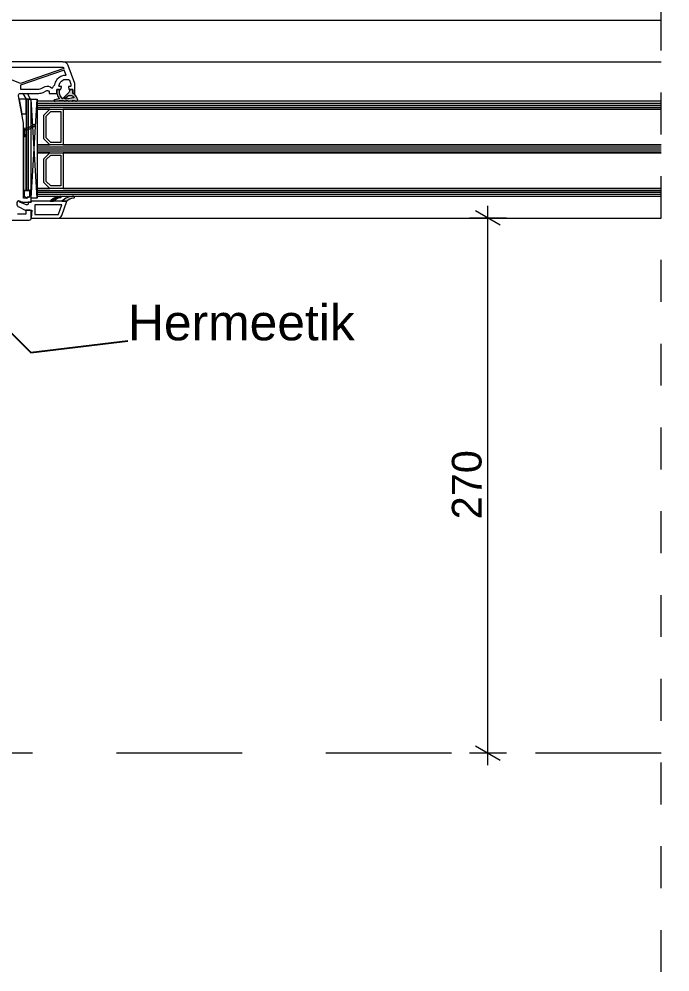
# Model space of a CAD drawing. Header units: millimetres. Extents: x 1959 to 4564, y -1095 to 178.
# Drawn here: x 2931.7 to 3260.5, y -821.3 to -339.7 of the extents above; entities that cross this region are included whole.
import ezdxf

# ---------------------------------------------------------------- set-up
doc = ezdxf.new("R2010")
doc.units = ezdxf.units.MM
doc.header["$MEASUREMENT"] = 0
doc.linetypes.add('Dashed', pattern=[42.333333333324, 21.166666666662, -21.166666666662])
doc.linetypes.add('Long Dashed', pattern=[105.833330154419, 63.49999904632571, -42.3333311080933])
for name, color, linetype, lineweight in [('0_Pen_No__1', 7, 'Continuous', 13), ('2D Drafting - General_Pen_No__1', 7, 'Continuous', 13), ('ACCESSORIES_Pen_No__1', 7, 'Continuous', 13), ('Annotation - Label_Pen_No__2', 8, 'Continuous', 15), ('ASSEMBLY_Pen_No__1', 7, 'Continuous', 13), ('Dimensioning - General_Pen_No__1', 7, 'Continuous', 13), ('GASKET_INSIDE_Pen_No__1', 7, 'Continuous', 13), ('GASKET_OUTSIDE_Pen_No__1', 7, 'Continuous', 13), ('GLAS_G2_Pen_No__1', 7, 'Continuous', 13), ('GLASABSTANDSHALTER_Pen_No__1', 7, 'Continuous', 13), ('GLASDISTANCER_INSIDE_Pen_No__1', 7, 'Continuous', 13), ('HATCH_GLAS_Pen_No__1', 7, 'Continuous', 13), ('HATCH_STEEL_Pen_No__1', 7, 'Continuous', 13), ('PVC_INSIDE_Pen_No__1', 7, 'Continuous', 13), ('PVC_OUTSIDE_Pen_No__1', 7, 'Continuous', 13), ('PVC_OUTSIDE_Pen_No__141', 7, 'Continuous', 20), ('Structural - Bearing_Pen_No__1', 7, 'Continuous', 13)]:
    doc.layers.add(name, color=color, linetype=linetype, lineweight=lineweight)
doc.layers.add('Dimensioning - General', color=7, linetype='Continuous')
doc.styles.add('GENERATED_STYLE_1', font='')
doc.styles.get('GENERATED_STYLE_1').set_extended_font_data('Arial')
doc.dimstyles.new('GENERATED_STYLE__2', dxfattribs={"dimtxt": 15, "dimasz": 9.500000000000002, "dimexe": 0.18, "dimexo": 0.0625, "dimgap": 0, "dimtad": 1, "dimdec": 0, "dimzin": 0, "dimdsep": 46, "dimtxsty": 'GENERATED_STYLE_1', "dimblk": 'ARROWHEAD_2', "dimblk1": 'ARROWHEAD_2', "dimblk2": 'ARROWHEAD_2', "dimcen": 0.09, "dimse1": 1, "dimse2": 1, "dimclrd": 7, "dimclre": 7, "dimclrt": 7, "dimadec": 0, "dimazin": 0, "dimtfac": 1, "dimtdec": 4, "dimtmove": 0, "dimatfit": 3, "dimfxl": 0, "dimtolj": 1, "dimtzin": 0, "dimarcsym": 0})
doc.dimstyles.new('GENERATED_STYLE__4', dxfattribs={"dimtxt": 0.18, "dimasz": 7.6, "dimexe": 0.18, "dimexo": 0.0625, "dimgap": 0, "dimtad": 0, "dimtih": 1, "dimtoh": 1, "dimdec": 4, "dimzin": 0, "dimdsep": 46, "dimcen": 0.09, "dimadec": 0, "dimazin": 0, "dimtfac": 1, "dimtdec": 4, "dimtmove": 0, "dimatfit": 3, "dimldrblk": 'ARROWHEAD_14', "dimfxl": 0, "dimtolj": 1, "dimtzin": 0, "dimarcsym": 0})

# ---------------------------------------------------------------- blocks, each defined once
blk = doc.blocks.new('*D24')
at = {"layer": 'Dimensioning - General_Pen_No__1', "color": 7, "linetype": 'Continuous', "lineweight": 13}
for p, q in [((3174.809934458437, -443.8518616733267), (3162.309934458437, -436.6349866733266)), ((3168.559934458437, -440.2434241733266), (3168.559934458437, -434.1309241733266)), ((3177.934934458437, -440.2434241733266), (3159.184934458437, -440.2434241733266)), ((3168.559934458437, -710.6443026952612), (3168.559934458437, -440.2434241733266)), ((3162.309934458437, -707.0358651952613), (3174.809934458437, -714.2527401952611)), ((3177.934934458437, -710.6443026952612), (3159.184934458437, -710.6443026952612)), ((3168.559934458437, -716.7568026952612), (3168.559934458437, -710.6443026952612))]:
    blk.add_line(p, q, dxfattribs=at)
at = {"layer": 'Dimensioning - General_Pen_No__1', "color": 7, "lineweight": 13, "insert": (3165.559934525492, -592.5182135833056), "char_height": 15, "attachment_point": 7, "rotation": 90, "style": 'GENERATED_STYLE_1'}
blk.add_mtext('\\A1;{\\pql;\\fArial|b0|i0|c0|p34;270}', dxfattribs=at)
blk = doc.blocks.new('ARROWHEAD_2')
at = {"color": 0, "linetype": 'Continuous', "lineweight": 0}
for p, q in [((-0.3781315, -0.655), (0.3781315, 0.655)), ((0, 0), (-1, 0))]:
    blk.add_line(p, q, dxfattribs=at)
blk = doc.blocks.new('ARROWHEAD_14')
at = {"color": 0, "linetype": 'Continuous', "lineweight": 0}
blk.add_line((0, 0), (-1, 0), dxfattribs=at)
at = {"color": 0, "linetype": 'Continuous', "lineweight": 0, "flags": 128}
blk.add_lwpolyline([(-0.9093, 0.525), (0, 0), (-0.9093, -0.525)], dxfattribs=at)

msp = doc.modelspace()

# ---------------------------------------------------------------- hatches: boundary and pattern name
at = {"layer": 'HATCH_STEEL_Pen_No__1', "linetype": 'Continuous', "lineweight": 13}
h = msp.add_hatch(color=7, dxfattribs=at)
h.paths.add_polyline_path([(2950.885691583147, -375.2434367239583), (2950.885691583147, -377.2434367239537, 0.1239582137291495), (2951.755426807731, -379.5249274191643), (2951.951383748232, -379.8059458929923, -0.4437914836851535), (2951.918368790737, -379.9505317766243), (2949.598850180146, -380.4538803458069, 1.744773533141896), (2950.073839992066, -380.9547450668116), (2953.640368501547, -380.7368241961011), (2954.664492374002, -381.2286987380655, 0.2263135609471319), (2955.086335157839, -381.1424277591822, -0.2395190417902067), (2955.403046680922, -381.045170810874, 0.1889138560006949), (2955.734656500107, -380.4638681867611, 0.1618186157693849), (2956.978268701371, -381.2434367239586), (2958.297477630092, -380.9549510096797, 0.9115233268233869), (2958.881779151634, -380.7508786430798, -0.1765647737820134), (2960.20447190221, -381.1070730876007, 0.7679982711124358), (2961.315422423419, -380.1764730276556), (2960.746750375543, -378.9569518854516), (2959.885691583147, -377.7434367239561), (2959.885691583147, -377.2434367239679), (2958.885691583143, -377.2434367239679), (2958.885691583143, -375.2434367239725), (2957.185691583143, -375.2434367239725), (2957.185691583143, -375.6716191774341, -0.1994834945485658), (2956.596794255071, -377.088936802134), (2953.842723366273, -379.8309310609465, -0.4656390516686222), (2953.537782690228, -379.8039145857455), (2952.854829019282, -378.8285556618927, -0.1539147210598738), (2952.185691583148, -376.7063228473926), (2952.185691583148, -375.2434367239583)])
h.paths.add_polyline_path([(2956.655025091203, -378.3009659772556, -0.2209494749293333), (2956.813438145284, -378.2434476114769), (2957.693375235772, -378.2434476114769, -0.2771535916520276), (2959.458673834371, -379.3033833276194, -0.3537811246535951), (2959.25389612085, -379.4494631020722, 0.08194236689894649), (2958.175666921798, -379.6351426231819), (2956.684326935468, -379.9746553593575, -0.3418844809212941), (2956.456073409222, -379.88594999869, 0.2748331332540233), (2955.132747990939, -379.9531267268275), (2954.878974396672, -379.9219672474929, -0.6256334363861651), (2954.762237998162, -379.5817262546943)], flags=0)
for points in [[(2939.735839722653, -393.6555677464024, 0.9999999999999999), (2939.235542911413, -393.0313057015222, -0.1592581583434661), (2933.885691317025, -395.0434367239619), (2933.885691317025, -398.9434367239635), (2934.185691317035, -398.9434367239635, 0.4142135623730958), (2934.685691317023, -398.4434367239611), (2934.685691317023, -396.2562778446521, 0.3178372451959016), (2934.48569131703, -395.9734351321724, -1.468861035905083), (2934.851753812916, -395.5519895760016, 0.3258421776142953), (2935.168404558092, -395.709090687357, 0.1272222561337556)], [(2952.769475776756, -429.8374287373246, 0.3706425838391578), (2953.024342895213, -429.540843129099, 0.4403594554593427), (2952.69784677742, -429.242015493595, 0.1774538745562154), (2947.385691317032, -431.7434367239581), (2948.885691317025, -431.7434367239581, -0.1540775753424426)], [(2955.88569131703, -431.7434367239581, -0.2407766165983273), (2959.39851853698, -430.0433415177405, 0.4206686495390415), (2959.80724526664, -429.6433686953332, 0.4066440412229096), (2959.417677297617, -429.2434367239604, 0.2126106253881231), (2953.385562279203, -431.7434367239581)]]:
    msp.add_hatch(color=7, dxfattribs=at).paths.add_polyline_path(points)

# ---------------------------------------------------------------- linework, layer by layer
at = {"layer": '0_Pen_No__1', "color": 7, "linetype": 'Dashed', "lineweight": 13}
msp.add_lwpolyline([(3256.048759920839, -821.2857932409672), (3256.046952063222, -41.60732111492815)], dxfattribs=at)
at = {"layer": '2D Drafting - General_Pen_No__1', "color": 7, "linetype": 'Continuous', "lineweight": 13}
for p, q in [((2908.781396125471, -340.2434367239617), (3256.048412019128, -340.2434367239617)), ((2953.781396125473, -361.2434367239625), (3256.048412019128, -361.2434367239625)), ((2951.470441452275, -440.2434241733266), (3256.019721670291, -440.2434241733266))]:
    msp.add_line(p, q, dxfattribs=at)
at = {"layer": 'ACCESSORIES_Pen_No__1', "color": 7, "linetype": 'Continuous', "lineweight": 13}
for points in [[(2935.284267882773, -387.5434367239687), (2935.284267882773, -380.243436723968), (2931.769767545839, -380.243436723968), (2933.057090206782, -387.544206326903)], [(2937.584267882764, -380.243436723968), (2936.112900911647, -377.6949543733916), (2933.552217075212, -377.2434367239679), (2935.284267882773, -380.243436723968)], [(2936.284267882777, -426.368959387754), (2936.284267882777, -380.243436723968), (2935.284267882773, -380.243436723968), (2935.284267882773, -426.368959387754)], [(2937.584267882764, -426.368959387754), (2937.584267882764, -425.8689593877516), (2937.884267882774, -425.8689593877516), (2937.884267882774, -380.7434367239562), (2937.584267882764, -380.7434367239562), (2937.584267882764, -380.243436723968), (2936.284267882777, -380.243436723968), (2936.284267882777, -426.368959387754)]]:
    msp.add_lwpolyline(points, close=True, dxfattribs=at)
for points in [[(2935.284267882773, -426.368959387754), (2935.284267882773, -397.8689593878026, -0.4139154319953265), (2933.885691317025, -399.2689593878065), (2933.885691317025, -426.368959387754)], [(2935.885691317034, -430.1848580802055), (2935.885691317034, -429.7434367239628), (2936.317110595263, -429.7434367239628), (2937.08426788279, -428.976279436436), (2937.08426788279, -426.368959387754), (2934.384267882785, -426.368959387754), (2934.384267882785, -428.976279436436), (2935.592846526541, -430.1848580802055, 0.4004688065498558)]]:
    msp.add_lwpolyline(points, format="xyb", close=True, dxfattribs=at)
at = {"layer": 'ASSEMBLY_Pen_No__1', "color": 7, "linetype": 'Continuous', "lineweight": 13}
for p, q in [((2970.885691317031, -381.2434367239586), (2970.885691317031, -381.2934367239602)), ((2940.88569131703, -429.2434367239604), (2940.88569131703, -429.293436723962)), ((2970.885691317031, -429.2434367239604), (2970.885691317031, -429.293436723962))]:
    msp.add_line(p, q, dxfattribs=at)
at = {"layer": 'GASKET_INSIDE_Pen_No__1', "color": 7, "linetype": 'Continuous', "lineweight": 13}
msp.add_lwpolyline([(2959.458673834371, -379.3033833276194, -0.3537811246532922), (2959.25389612085, -379.4494631020722, 0.08194236689896235), (2958.175666921798, -379.6351426231819), (2956.684326935468, -379.9746553593575, -0.3418844809213535), (2956.456073409222, -379.88594999869, 0.2748331332540144), (2955.132747990939, -379.9531267268275), (2954.878974396672, -379.9219672474929, -0.6256334363864708), (2954.762237998162, -379.5817262546943), (2956.655025091203, -378.3009659772556, -0.2209494749293841), (2956.813438145284, -378.2434476114769), (2957.693375235772, -378.2434476114769, -0.2771535916520936)], format="xyb", close=True, dxfattribs=at)
at = {"layer": 'GASKET_OUTSIDE_Pen_No__1', "color": 7, "linetype": 'Continuous', "lineweight": 13}
for points in [[(2958.297477630092, -380.9549510096797, 0.9115233268252338), (2958.881779151634, -380.7508786430798, -0.1765628121736667), (2960.20447190221, -381.1070730876007, 0.7679982711123006), (2961.315422423419, -380.1764730276556), (2960.746750375543, -378.9569518854516), (2959.885691583147, -377.7434367239561), (2959.885691583147, -377.2434367239679), (2958.885691583143, -377.2434367239679), (2958.885691583143, -375.2434367239725), (2957.185691583143, -375.2434367239725), (2957.185691583143, -375.6716191774341, -0.1994834945484328), (2956.596794255071, -377.088936802134), (2953.842723366273, -379.8309310609465, -0.4656390516687137), (2953.537782690228, -379.8039145857455), (2952.854829019282, -378.8285556618927, -0.1539147210598862), (2952.185691583148, -376.7063228473926), (2952.185691583148, -375.2434367239583), (2950.885691583147, -375.2434367239583), (2950.885691583147, -377.2434367239537, 0.1239582137291396), (2951.755426807731, -379.5249274191643), (2951.951383748232, -379.8059458929923, -0.4437914836856329), (2951.918368790737, -379.9505317766243), (2949.598850180146, -380.4538803458069, 1.744773533141943), (2950.073839992066, -380.9547450668116), (2953.640368501547, -380.7368241961011), (2954.664492374002, -381.2286987380655, 0.2263135609471477), (2955.086335157839, -381.1424277591822, -0.2395190417901729), (2955.403046680922, -381.045170810874, 0.1889138560006572), (2955.734656500107, -380.4638681867611, 0.161818615769364), (2956.978268701371, -381.2434367239586)], [(2939.735839722653, -393.6555677464024, 0.9999999999999999), (2939.235542911413, -393.0313057015222, -0.1592581583434678), (2933.885691317025, -395.0434367239619), (2933.885691317025, -398.9434367239635), (2934.185691317035, -398.9434367239635, 0.4142135623730951), (2934.685691317023, -398.4434367239611), (2934.685691317023, -396.2562778446379, 0.3178372451949719), (2934.48569131703, -395.9734351321724, -1.468861035905438), (2934.85175381293, -395.5519895760016, 0.325842177614197), (2935.168404558092, -395.709090687357, 0.1272222561337479)], [(2952.769475776756, -429.8374287373246, 0.3706425838391578), (2953.024342895213, -429.540843129099, 0.4403594554593427), (2952.69784677742, -429.242015493595, 0.1774538745562154), (2947.385691317032, -431.7434367239581), (2948.885691317025, -431.7434367239581, -0.1540775753424426)], [(2955.88569131703, -431.7434367239581, -0.2407766165983273), (2959.39851853698, -430.0433415177405, 0.4206686495390415), (2959.80724526664, -429.6433686953332, 0.4066440412229096), (2959.417677297617, -429.2434367239604, 0.2126106253881231), (2953.385562279203, -431.7434367239581)]]:
    msp.add_lwpolyline(points, format="xyb", close=True, dxfattribs=at)
at = {"layer": 'GLAS_G2_Pen_No__1', "color": 7, "linetype": 'Continuous', "lineweight": 13}
msp.add_lwpolyline([(3256.048412019128, -403.2434367239641), (2940.88569131703, -403.2434367239641), (2940.88569131703, -407.243436723969), (3256.048412019128, -407.243436723969)], dxfattribs=at)
at = {"layer": 'GLASABSTANDSHALTER_Pen_No__1', "color": 7, "linetype": 'Continuous', "lineweight": 13}
for p, q in [((2940.88569131703, -430.2434367239651), (2937.885691317029, -380.243436723968)), ((2937.885691317029, -430.2434367239651), (2940.88569131703, -380.243436723968))]:
    msp.add_line(p, q, dxfattribs=at)
at = {"layer": 'GLASDISTANCER_INSIDE_Pen_No__1', "color": 7, "linetype": 'Continuous', "lineweight": 13}
for points in [[(2952.88569131703, -402.0434367239669), (2947.782747591882, -402.0434367239669), (2945.485691317026, -399.7463804491115), (2945.485691317026, -388.7404929988161), (2947.782747591882, -386.4434367239606), (2952.88569131703, -386.4434367239606)], [(2952.88569131703, -424.0434367239583), (2947.782747591882, -424.0434367239583), (2945.485691317026, -421.7463804491171), (2945.485691317026, -410.7404929988074), (2947.782747591882, -408.4434367239662), (2952.88569131703, -408.4434367239662)]]:
    msp.add_lwpolyline(points, close=True, dxfattribs=at)
at = {"layer": 'HATCH_GLAS_Pen_No__1', "color": 7, "linetype": 'Continuous', "lineweight": 13}
for p, q in [((2940.88569131703, -382.2434367239633), (3256.048412019128, -382.2434367239633)), ((2940.88569131703, -383.2434367239681), (3256.048412019128, -383.2434367239681)), ((2940.88569131703, -384.2434367239587), (3256.048412019128, -384.2434367239587)), ((2940.88569131703, -404.2434367239689), (3256.048412019128, -404.2434367239689)), ((2940.88569131703, -405.2434367239595), (3256.048412019128, -405.2434367239595)), ((2940.88569131703, -406.2434367239642), (3256.048412019128, -406.2434367239642)), ((2940.88569131703, -426.2434367239603), (3256.048412019128, -426.2434367239603)), ((2940.88569131703, -427.243436723965), (3256.048412019128, -427.243436723965)), ((2940.88569131703, -428.2434367239698), (3256.048412019128, -428.2434367239698))]:
    msp.add_line(p, q, dxfattribs=at)
at = {"layer": 'HATCH_STEEL_Pen_No__1', "color": 7, "linetype": 'Continuous', "lineweight": 13, "flags": 128}
for points in [[(2950.885691583147, -375.2434367239583), (2950.885691583147, -377.2434367239537, 0.1239582137291495), (2951.755426807731, -379.5249274191643), (2951.951383748232, -379.8059458929923, -0.4437914836851535), (2951.918368790737, -379.9505317766243), (2949.598850180146, -380.4538803458069, 1.744773533141896), (2950.073839992066, -380.9547450668116), (2953.640368501547, -380.7368241961011), (2954.664492374002, -381.2286987380655, 0.2263135609471319), (2955.086335157839, -381.1424277591822, -0.2395190417902067), (2955.403046680922, -381.045170810874, 0.1889138560006949), (2955.734656500107, -380.4638681867611, 0.1618186157693849), (2956.978268701371, -381.2434367239586), (2958.297477630092, -380.9549510096797, 0.9115233268233869), (2958.881779151634, -380.7508786430798, -0.1765647737820134), (2960.20447190221, -381.1070730876007, 0.7679982711124358), (2961.315422423419, -380.1764730276556), (2960.746750375543, -378.9569518854516), (2959.885691583147, -377.7434367239561), (2959.885691583147, -377.2434367239679), (2958.885691583143, -377.2434367239679), (2958.885691583143, -375.2434367239725), (2957.185691583143, -375.2434367239725), (2957.185691583143, -375.6716191774341, -0.1994834945485658), (2956.596794255071, -377.088936802134), (2953.842723366273, -379.8309310609465, -0.4656390516686222), (2953.537782690228, -379.8039145857455), (2952.854829019282, -378.8285556618927, -0.1539147210598738), (2952.185691583148, -376.7063228473926), (2952.185691583148, -375.2434367239583)], [(2956.655025091203, -378.3009659772556, -0.2209494749293333), (2956.813438145284, -378.2434476114769), (2957.693375235772, -378.2434476114769, -0.2771535916520276), (2959.458673834371, -379.3033833276194, -0.3537811246535951), (2959.25389612085, -379.4494631020722, 0.08194236689894649), (2958.175666921798, -379.6351426231819), (2956.684326935468, -379.9746553593575, -0.3418844809212941), (2956.456073409222, -379.88594999869, 0.2748331332540233), (2955.132747990939, -379.9531267268275), (2954.878974396672, -379.9219672474929, -0.6256334363861651), (2954.762237998162, -379.5817262546943)], [(2939.735839722653, -393.6555677464024, 0.9999999999999999), (2939.235542911413, -393.0313057015222, -0.1592581583434661), (2933.885691317025, -395.0434367239619), (2933.885691317025, -398.9434367239635), (2934.185691317035, -398.9434367239635, 0.4142135623730958), (2934.685691317023, -398.4434367239611), (2934.685691317023, -396.2562778446521, 0.3178372451959016), (2934.48569131703, -395.9734351321724, -1.468861035905083), (2934.851753812916, -395.5519895760016, 0.3258421776142953), (2935.168404558092, -395.709090687357, 0.1272222561337556)], [(2952.769475776756, -429.8374287373246, 0.3706425838391578), (2953.024342895213, -429.540843129099, 0.4403594554593427), (2952.69784677742, -429.242015493595, 0.1774538745562154), (2947.385691317032, -431.7434367239581), (2948.885691317025, -431.7434367239581, -0.1540775753424426)], [(2955.88569131703, -431.7434367239581, -0.2407766165983273), (2959.39851853698, -430.0433415177405, 0.4206686495390415), (2959.80724526664, -429.6433686953332, 0.4066440412229096), (2959.417677297617, -429.2434367239604, 0.2126106253881231), (2953.385562279203, -431.7434367239581)]]:
    msp.add_lwpolyline(points, format="xyb", close=True, dxfattribs=at)
at = {"layer": 'PVC_INSIDE_Pen_No__1', "color": 7, "linetype": 'Continuous', "lineweight": 13}
for points in [[(2932.385691317032, -372.2973401790124), (2916.085691317031, -365.7434367239556), (2916.085691317031, -364.9434367239575, -0.4142135623730951), (2917.085691317036, -363.9434367239669), (2953.781396125473, -363.9434367239669, -0.315298788878942), (2954.063303911704, -364.1408306809619), (2954.282634574349, -364.743436723965)], [(2941.731845163184, -375.0434367239659, 0.1138880213754593), (2942.958811455321, -374.7602906565486), (2944.842994687812, -373.8417513306966, -0.3153917464545219), (2948.186049655655, -374.3724627299609, 0.5453963388840551), (2948.840890636925, -374.2190443673603, -0.1446837993429154), (2949.741902504351, -372.9818106912528, -0.2286001661510366), (2952.841098552918, -368.5746984628036, -0.1277968793497936), (2954.885691316968, -368.0434367239751), (2955.483736347426, -368.0434367239609), (2954.556292368417, -365.4953053338186), (2932.385691317032, -373.1434367239597), (2932.385691317032, -375.0434367239659)], [(2951.470661154994, -438.4434367239674, 0.3179870716668641), (2951.659259221708, -438.310000747516), (2953.341575935903, -433.543436723961), (2939.685691317032, -433.543436723961), (2939.685691317032, -438.4434367239674)]]:
    msp.add_lwpolyline(points, format="xyb", close=True, dxfattribs=at)
at = {"layer": 'PVC_OUTSIDE_Pen_No__1', "color": 7, "linetype": 'Continuous', "lineweight": 13}
for points in [[(3256.048412019128, -381.2434367239586), (2940.88569131703, -381.2434367239586), (2940.88569131703, -385.2434367239634), (3256.048412019128, -385.2434367239634)], [(3256.048412019128, -385.2434367239634), (2954.085691317027, -385.2434367239634), (2954.085691317027, -403.2434367239641), (3256.048412019128, -403.2434367239641)], [(3256.048412019128, -407.243436723969), (2954.085691317027, -407.243436723969), (2954.085691317027, -425.2434367239697), (3256.048412019128, -425.2434367239697)], [(3256.048412019128, -425.2434367239697), (2940.88569131703, -425.2434367239697), (2940.88569131703, -429.2434367239604), (3256.048412019128, -429.2434367239604)]]:
    msp.add_lwpolyline(points, dxfattribs=at)
for points in [[(2947.285691317029, -403.2434367239641), (2944.285691317029, -400.243436723964), (2944.285691317029, -388.2434367239636), (2947.285691317029, -385.2434367239634), (2940.88569131703, -385.2434367239634), (2940.88569131703, -403.2434367239641)], [(2954.085691317027, -385.2434367239634), (2954.085691317027, -403.2434367239641), (2947.285691317029, -403.2434367239641), (2944.285691317029, -400.243436723964), (2944.285691317029, -388.2434367239636), (2947.285691317029, -385.2434367239634)], [(2947.285691317029, -425.2434367239697), (2944.285691317029, -422.2434367239696), (2944.285691317029, -410.2434367239691), (2947.285691317029, -407.243436723969), (2940.88569131703, -407.243436723969), (2940.88569131703, -425.2434367239697)], [(2954.085691317027, -407.243436723969), (2954.085691317027, -425.2434367239697), (2947.285691317029, -425.2434367239697), (2944.285691317029, -422.2434367239696), (2944.285691317029, -410.2434367239691), (2947.285691317029, -407.243436723969)]]:
    msp.add_lwpolyline(points, close=True, dxfattribs=at)
at = {"layer": 'PVC_OUTSIDE_Pen_No__141', "color": 7, "linetype": 'Continuous', "lineweight": 20}
for points in [[(2931.02800840972, -431.4794467452099, -0.1721541418099984), (2931.826916204864, -431.5558673795248), (2932.311044493355, -431.7816201079789, 0.1095178116811534), (2934.427234159395, -432.2434367239605), (2937.385691317027, -432.2434367239605), (2937.885691317029, -432.2434367239605), (2937.885691317029, -429.7434367239628), (2935.885691317034, -429.7434367239628), (2935.885691317034, -430.2434367239651), (2933.885691317025, -430.2434367239651), (2933.885691317025, -392.2434367391741), (2931.447732443297, -378.4170849016231, -0.4663076581549929), (2932.432540196311, -377.2434367239679), (2941.731845163184, -377.2434367239679, 0.1138880213754347), (2943.922856399135, -376.7378187464299), (2945.80703963164, -375.8192794205921, -0.1138880213754298), (2946.135691317033, -375.7434367239607, -0.4142135623730951), (2946.88569131703, -376.4934367239572), (2946.88569131703, -377.2434367239679), (2950.885691317035, -377.2434367239679), (2950.885691317021, -375.2434367239583), (2952.640947205361, -375.2434367239583, 0.3394542588641057), (2952.83413237062, -375.0952005329775), (2953.12887648229, -373.9952005329836, 0.49314542603405), (2952.935691317032, -373.7434367239654), (2952.085691317046, -373.7434367239654, -0.4491855587381244), (2951.887079969561, -373.5199094492525, -0.2406017112619309), (2953.912075715075, -370.4964185043689, -0.1277968793511999), (2954.885691317011, -370.2434367239771), (2956.655244150932, -370.2434367239629, -0.3152987888812759), (2957.125090461341, -370.5724266522974), (2957.878876482292, -372.6434367239573), (2957.878876482192, -373.4916729146061, -0.4931454265630823), (2957.685691317033, -373.7434367239654), (2956.835691317033, -373.7434367239654, 0.4931454260325288), (2956.642506151775, -373.9952005329836), (2956.937250263445, -375.0952005329917, 0.3394542588609477), (2957.130435428704, -375.2434367239583), (2958.88569131703, -375.2434367239725), (2958.88569131703, -377.2434367239679), (2959.885691317035, -377.2434367239679), (2959.885691317035, -372.2434367239582), (2956.600473987828, -363.2173762939839, 0.3152987888789897), (2953.781396125473, -361.2434367239625), (2950.10811320011, -361.2434367239625), (2913.885691317028, -361.2434367239625)], [(2884.885691317032, -441.2434367239608), (2933.378580300123, -441.2434367239608), (2936.885691317025, -441.2434367239608, 0.4142135623730951), (2937.885691317029, -440.2434367239561), (2937.885691317029, -436.7434367239678, 0.414213562373135), (2937.385691317027, -436.2434367239654), (2935.185691317025, -436.2434367239654), (2935.185691317025, -438.2434367239607), (2930.885691317024, -438.2434367239607, -0.4142135623736674)]]:
    msp.add_lwpolyline(points, format="xyb", dxfattribs=at)
msp.add_lwpolyline([(2940.88569131703, -430.2434367239651), (2937.885691317029, -430.2434367239651), (2937.885691317029, -380.243436723968), (2940.88569131703, -380.243436723968)], close=True, dxfattribs=at)
msp.add_lwpolyline([(2951.470661154994, -440.2434367239703, 0.3179870716668473), (2953.356641822163, -438.9090769594286), (2955.88569131703, -431.7434367239581), (2937.885691317029, -431.7434367239581), (2937.885691317029, -432.2434367239605), (2936.385691317023, -432.2434367239605), (2936.385691317023, -432.8996140563059, -0.5205670505517485), (2935.446277216707, -433.5573988908645), (2932.385691317032, -432.4434367239671, 0.8888888888887524), (2930.585691317029, -432.4434367239671), (2930.585691317029, -433.1855878716577, 0.3152987888789834), (2931.572661102032, -434.5951268028425), (2934.885691317029, -436.2434367239654), (2938.235645971127, -436.2434367239654), (2937.885691317029, -440.2434367239703)], format="xyb", close=True, dxfattribs=at)
at = {"layer": 'Structural - Bearing_Pen_No__1', "color": 7, "linetype": 'Long Dashed', "lineweight": 13}
msp.add_line((3256.044523579489, -710.6445694245617), (2833.380965843811, -710.6435124421507), dxfattribs=at)

# ---------------------------------------------------------------- texts
at = {"layer": 'Annotation - Label_Pen_No__2', "color": 8, "linetype": 'Continuous', "lineweight": 15, "insert": (2986.731904208752, -502.3058463277516), "char_height": 18.00000000000001, "attachment_point": 7, "rotation": 2.8105197538451982e-05, "style": 'GENERATED_STYLE_1'}
msp.add_mtext('\\A1;{\\pql;\\fArial|b0|i0|c0|p34;H\\fArial|b0|i0|c0|p34;ermeetik}', dxfattribs=at)

# ---------------------------------------------------------------- dimensions: what is measured, and where the dimension line sits
at = {"layer": 'Dimensioning - General', "color": 7, "linetype": 'Continuous', "lineweight": 13}
dim = msp.add_linear_dim(base=(3168.559934458437, -440.2434241733266), p1=(3368.116253977454, -710.6443026952612), p2=(2966.577669750675, -440.2434241733266), angle=90, dimstyle='GENERATED_STYLE__2', dxfattribs=at)
dim.commit()
dim.dimension.update_dxf_attribs({"geometry": '*D24', "text_midpoint": (3158.059934525492, -575.3652637019427), "dimtype": 160, "text_rotation": 90})

# ---------------------------------------------------------------- leaders
at = {"layer": 'Annotation - Label_Pen_No__2', "color": 8, "linetype": 'Continuous', "lineweight": 15, "annotation_type": 0, "has_hookline": 1, "hookline_direction": 0, "text_width": 112.374, "horizontal_direction": (0.9999999999998797, 4.90528233969373e-07, 0)}
msp.add_leader([(2853.54726885415, -424.0831101731641), (2937.65765765247, -508.1934989714844), (2986.731904208752, -502.3058463277516)], dimstyle='GENERATED_STYLE__4', dxfattribs=at)

doc.saveas('drawing.dxf')
